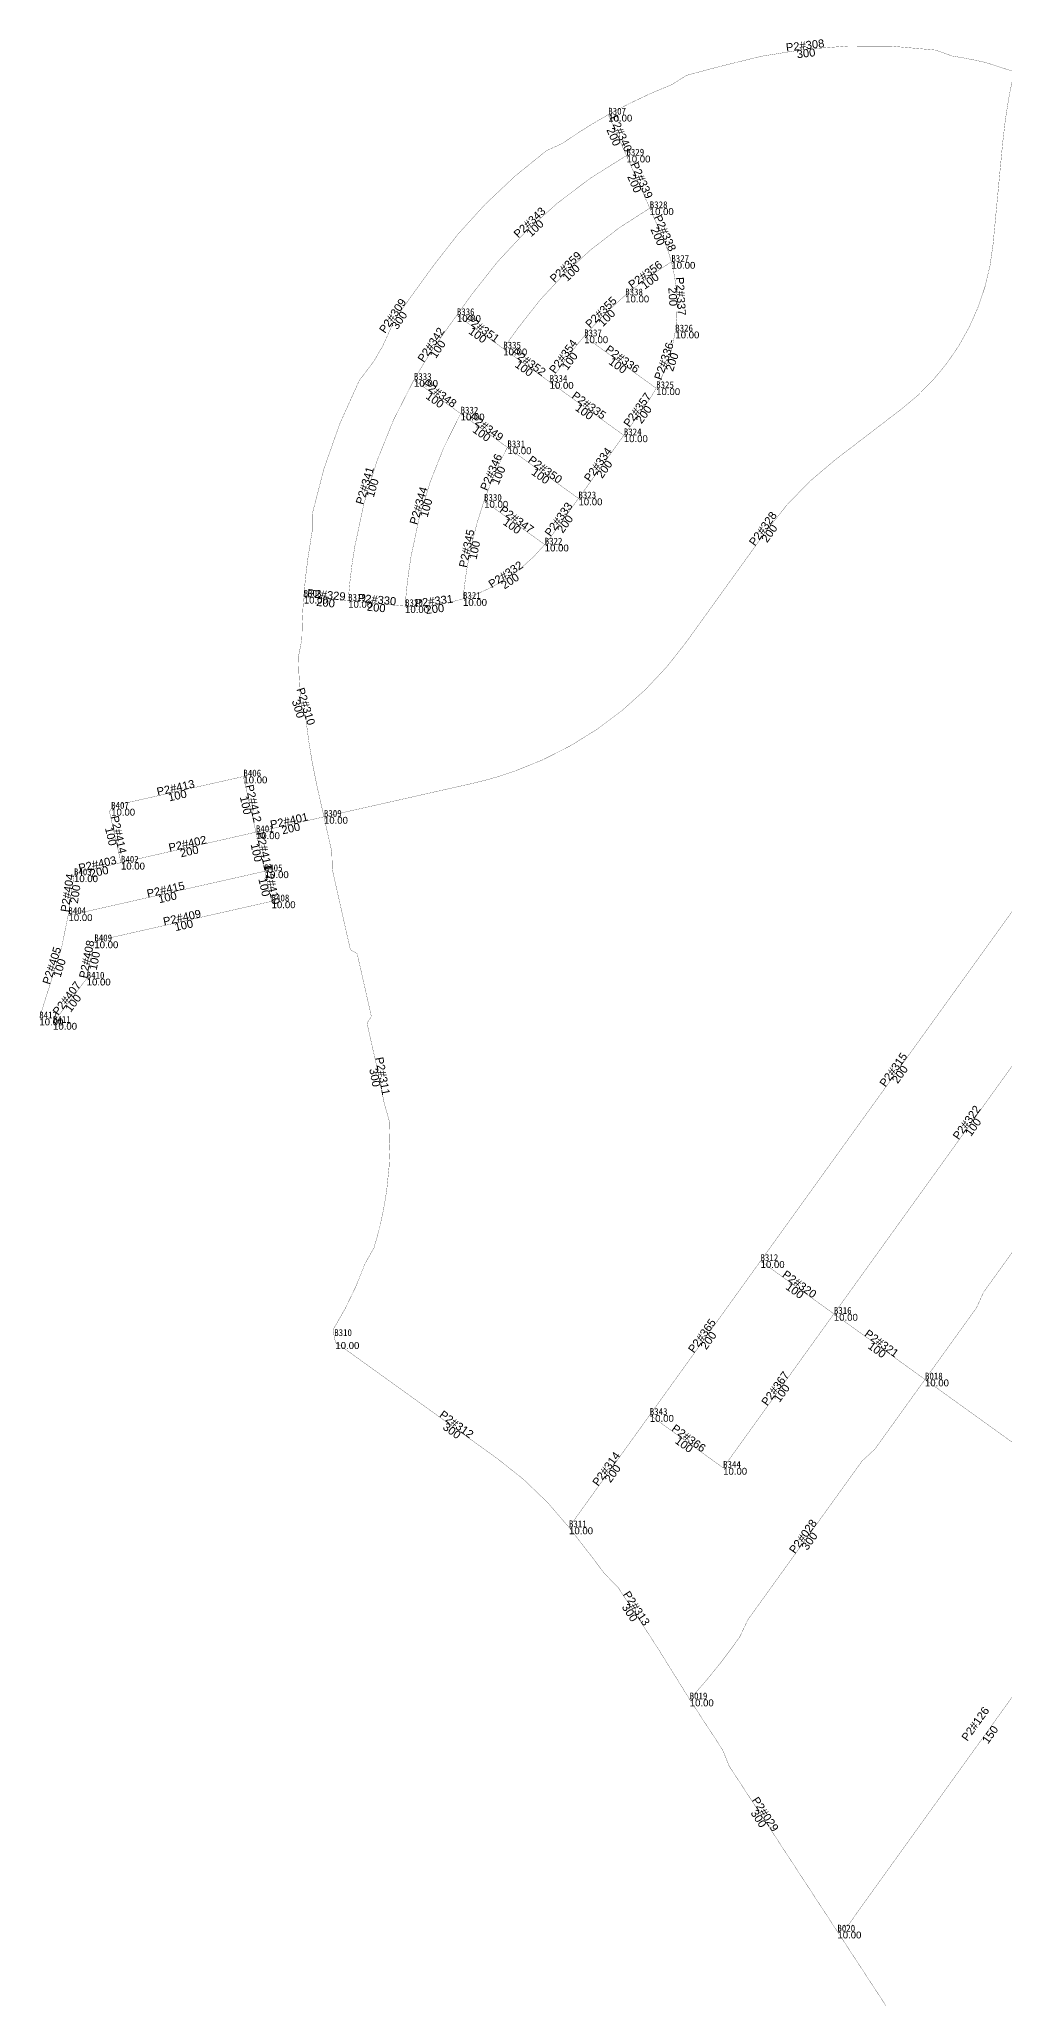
# Model space of a CAD drawing. Header units: metres. Extents: x 145475 to 149778, y 297310 to 301410.
# Drawn here: x 145475 to 146320, y 299313 to 301027 of the extents above; entities that cross this region are included whole.
import ezdxf
from ezdxf.enums import TextEntityAlignment as Align

# ---------------------------------------------------------------- set-up
doc = ezdxf.new("R2010")
doc.units = ezdxf.units.M
for name, color, linetype in [('L_diameter', 3, 'Continuous'), ('L_FH', 10, 'Continuous'), ('L_Junction', 1, 'Continuous'), ('L_pipeline', 5, 'Continuous'), ('L_pipes', 2, 'Continuous')]:
    doc.layers.add(name, color=color, linetype=linetype)
doc.styles.get("Standard").update_dxf_attribs({"font": 'arial.ttf'})
doc.styles.add('굴림체', font='GulimChe.ttf')

msp = doc.modelspace()

# ---------------------------------------------------------------- linework, layer by layer
at = {"layer": 'L_pipeline', "color": 5, "const_width": 0.2}
for points in [[(145973.2, 300961.1, -0.033194), (146029, 300987.5), (146041.7, 300995.5), (146070.1, 301003.1, -0.102878), (146259.7, 301017.6), (146273.8, 301012.5, -0.016173), (146303.3, 301006.8), (146326.3, 300999.3)], [(146328.3, 300998.7, 0.032261), (146318.3, 300936.6), (146309.9, 300847.9, -0.20876), (146229.9, 300703.7), (146171.7, 300659.1, 0.073659), (146111.7, 300597.3), (146041.3, 300499.5, -0.152963), (145890.6, 300386.5, -0.029498), (145854.9, 300376.2), (145724.4, 300346.8)], [(145973.2, 300961.1, 0.025628), (145932.8, 300935.8), (145919.1, 300929.6, 0.076327), (145819.5, 300828.1), (145795.1, 300794.3, 0.008075), (145786.1, 300781.3), (145775.8, 300758.6, 0.004682), (145768, 300745.2), (145755.4, 300728.7, 0.064036), (145714, 300611.1), (145714, 300596.1, 0.003524), (145712.9, 300589.4), (145712.9, 300589.3, 0.022243), (145706.7, 300539.4)], [(145989.1, 300925.3, 0.108014), (145853.6, 300803.6), (145840.7, 300785.7)], [(146009.5, 300879.3, 0.10466), (145894.2, 300774.4), (145881.3, 300756.5)], [(146028.4, 300832.3, 0.038459), (146020.7, 300853.9), (146009.5, 300879.3)], [(146028.4, 300832.3, 0.038294), (145988, 300803, 0.02158)], [(146031.8, 300771.4, 0.10353), (146028.4, 300832.3, 0.10353)], [(145988, 300803, 0.038861), (145952.1, 300767.2, 0.025778)], [(145840.7, 300785.7), (145829.2, 300769.7, 0.027117), (145803.1, 300729, 0.024722)], [(145952.1, 300767.2, 0.021469), (145934.7, 300745.2), (145921.9, 300727.3)], [(146015.1, 300721.8, 0.088449), (146031.8, 300771.4, 0.088449)], [(145803.1, 300729, 0.087449), (145751.3, 300582.9), (145751.3, 300582.9, 0.022547), (145745.6, 300535.8, 0.01535)], [(145986.8, 300680.6), (146005.4, 300706.5, 0.030418), (146015.1, 300721.8, 0.030418)], [(145844, 300699.6, 0.083989), (145800.6, 300574.6), (145800.6, 300574.6, 0.022935), (145795.4, 300531.2, 0.015195)], [(145884.9, 300670.1, 0.036966), (145864.5, 300623.2, 0.024648)], [(145864.5, 300623.2, 0.042433), (145849.9, 300566.3), (145849.9, 300566.3, 0.017066), (145846.1, 300537.5, 0.006861)], [(145917.6, 300585, 0.016925), (145923.8, 300593), (145947.1, 300625.4)], [(145846.1, 300537.5, 0.147195), (145917.6, 300585, 0.147195)], [(145706.7, 300539.4, 0.016486), (145705.1, 300502.2), (145702.1, 300487, 0.018164), (145704.2, 300445.7), (145708.7, 300431.4, 0.024965), (145717.9, 300375.7), (145724.4, 300346.8)], [(145745.6, 300535.8), (145788.8, 300531.7, 0.010987), (145795.4, 300531.2, 0.010987)], [(145795.4, 300531.2, 0.08639), (145846.1, 300537.5, 0.08639)], [(145723, 300353.1), (145731.3, 300316.1), (145731.7, 300300.8), (145747.5, 300230.7), (145753.5, 300227), (145765.9, 300172.2), (145762.1, 300166.2), (145770, 300131.2, -0.009926), (145772.5, 300119), (145777, 300097), (145781.7, 300080.1, -0.046258), (145779.5, 300021.8, -0.016074), (145776.2, 300001.7, -0.02608), (145768.2, 299969.8), (145760.4, 299956, -0.051635), (145732.3, 299897.9), (145734.4, 299887.3)], [(145475.3, 300170.4, 0.004238), (145475.6, 300171.3), (145479.5, 300183.6), (145483.9, 300197.5), (145494.8, 300232.2), (145500.8, 300261.7)], [(145733.4, 299892.6), (145734.4, 299887.3), (145876.1, 299785.4, -0.070113), (145938.8, 299725.3)], [(146044.4, 299574.7, 0.029441), (146082.9, 299622), (146088.3, 299629.5), (146095.2, 299644.2), (146195.3, 299783.3), (146206.5, 299793.7), (146250.3, 299854.6)], [(146044.4, 299574.7), (146016, 299620.4), (145982, 299672.4), (145969.6, 299685.1, 0.009397), (145958, 299700.5, -0.000078), (145938.8, 299725.3)]]:
    msp.add_lwpolyline(points, format="xyb", dxfattribs=at)
for points in [[(145989.1, 300925.3), (145973.2, 300961.1)], [(146009.5, 300879.3), (145989.1, 300925.3)], [(145881.3, 300756.5), (145840.7, 300785.7)], [(146015.1, 300721.8), (145952.1, 300767.2)], [(145921.9, 300727.3), (145881.3, 300756.5)], [(145844, 300699.6), (145803.1, 300729)], [(145986.8, 300680.6), (145921.9, 300727.3)], [(145884.9, 300670.1), (145844, 300699.6)], [(145947.1, 300625.4), (145956.9, 300639), (145956.9, 300639), (145986.8, 300680.6)], [(145947.1, 300625.4), (145884.9, 300670.1)], [(145917.6, 300585), (145864.5, 300623.2)], [(145706.7, 300539.4), (145745.6, 300535.8)], [(145653.9, 300382.1), (145539.8, 300356.4), (145538.2, 300353.9)], [(145653.9, 300382.1), (145664.9, 300333.4)], [(145538.2, 300353.9), (145536.7, 300351.5), (145546.8, 300306.7)], [(145724.4, 300346.8), (145664.9, 300333.4)], [(145664.9, 300333.4), (145546.8, 300306.7)], [(145672.6, 300299.2), (145664.9, 300333.4)], [(145546.8, 300306.7), (145509.3, 300298.2), (145507.5, 300297)], [(145500.8, 300261.7), (145504, 300261.2), (145672.6, 300299.2)], [(145507.5, 300297), (145505.7, 300295.7), (145502.6, 300274.7), (145500.8, 300261.7)], [(145678.6, 300272.9), (145672.6, 300299.2)], [(146344.5, 300288.9), (146106.4, 299958.2)], [(145678.6, 300272.9), (145523.5, 300237.9)], [(145516.8, 300205.3), (145523.5, 300237.9)], [(145487.4, 300166.6), (145516.8, 300205.3)], [(146106.4, 299958.2), (146009.5, 299823.5)], [(146106.4, 299958.2), (146170.6, 299912)], [(146073.7, 299777.3), (146170.6, 299912)], [(146250.3, 299854.6), (146209.9, 299883.8), (146170.6, 299912)], [(146009.5, 299823.5), (145938.8, 299725.3)], [(146009.5, 299823.5), (146073.7, 299777.3)], [(146044.4, 299574.7), (146073.3, 299530.5), (146079, 299516.3), (146116, 299459.8), (146173.7, 299371.6)]]:
    msp.add_lwpolyline(points, dxfattribs=at)
at = {"layer": 'L_pipeline', "const_width": 0.2}
for points in [[(146170.6, 299912), (146408.6, 300242.8)], [(146250.3, 299854.6), (146295.3, 299917.2), (146301.7, 299931.1), (146395.8, 300062), (146410, 300076.5), (146419, 300089), (146431.2, 300111.1), (146477.4, 300175.3), (146488.3, 300185.5)], [(146250.3, 299854.6), (146432.3, 299723.7)]]:
    msp.add_lwpolyline(points, dxfattribs=at)
for points in [[(146432.3, 299723.7), (146191, 299388.3, 0.006219), (146188.2, 299384.2), (146184.2, 299378.5), (146173.7, 299371.6)], [(146282.1, 299210.6, -0.027089), (146254.1, 299248.7), (146173.7, 299371.6)]]:
    msp.add_lwpolyline(points, format="xyb", dxfattribs=at)

# ---------------------------------------------------------------- texts
at = {"layer": 'L_diameter'}
for s, rotation, p in [('300', 6.6387, (146145.8, 301018.3)), ('200', 293.9021, (145981.1, 300943.2)), ('200', 293.9021, (145999.3, 300902.3)), ('100', 43.4096, (145906.7, 300864.3)), ('200', 293.9021, (146019.7, 300856.1)), ('100', 43.9858, (145938.3, 300825.4)), ('100', 36.054, (146007.6, 300818.4)), ('200', 273.2706, (146033.2, 300802)), ('300', 55.8473, (145787.4, 300783.2)), ('100', 44.8909, (145969.3, 300785.8)), ('100', 324.2615, (145861, 300771.1)), ('100', 56.1057, (145821, 300757.9)), ('100', 53.732, (145936.5, 300747.6)), ('200', 71.3398, (146025.7, 300745.9)), ('100', 324.2615, (145901.6, 300741.9)), ('100', 324.2615, (145983.6, 300744.5)), ('100', 324.2615, (145823.6, 300714.3)), ('100', 324.2615, (145954.3, 300704)), ('200', 54.2615, (146001.4, 300700.9)), ('100', 324.2615, (145864.5, 300684.9)), ('100', 66.5124, (145873.9, 300647)), ('100', 324.2615, (145916, 300647.8)), ('200', 54.2615, (145966.9, 300653)), ('100', 73.5179, (145763.5, 300635.6)), ('100', 74.0235, (145810.5, 300618.1)), ('100', 324.2615, (145891.1, 300604.1)), ('200', 54.2615, (145932.5, 300605.1)), ('200', 54.2615, (146111.3, 300596.9)), ('100', 78.015, (145852.7, 300580.9)), ('200', 33.6358, (145885.3, 300556)), ('200', 354.6208, (145726.2, 300537.6)), ('200', 354.6208, (145770.5, 300533.4)), ('200', 7.0137, (145821, 300532.2)), ('300', 287.3146, (145705.3, 300442.4)), ('100', 12.716, (145595.4, 300368.9)), ('100', 282.716, (145659.4, 300357.7)), ('100', 282.716, (145541.4, 300330.5)), ('200', 12.716, (145694.7, 300340.1)), ('200', 12.716, (145605.8, 300320)), ('100', 282.716, (145668.8, 300316.3)), ('200', 12.716, (145527, 300302.2)), ('200', 81.4823, (145503.3, 300279.8)), ('100', 282.716, (145675.6, 300286.1)), ('100', 12.716, (145586.7, 300279.8)), ('100', 12.716, (145601, 300255.4)), ('100', 72.5808, (145489.6, 300215.7)), ('100', 78.3883, (145520.2, 300221.6)), ('100', 52.7612, (145502.1, 300186)), ('300', 280.5022, (145772.4, 300119.4)), ('200', 54.2615, (146225.5, 300123.6)), ('100', 54.2615, (146289.6, 300077.4)), ('100', 324.2615, (146138.5, 299935.1)), ('200', 54.2615, (146058, 299890.8)), ('100', 324.2615, (146210.4, 299883.3)), ('100', 54.2615, (146122.1, 299844.7)), ('300', 324.2615, (145838.4, 299812.5)), ('100', 324.2615, (146041.6, 299800.4)), ('200', 54.2615, (145974.2, 299774.4)), ('300', 54.2615, (146146.4, 299715.3)), ('300', 303.1866, (145995, 299652.5)), ('150', 54.2615, (146304.5, 299546)), ('300', 303.1866, (146107.7, 299472.4))]:
    msp.add_text(s, height=7, rotation=rotation, dxfattribs=at).set_placement(p, align=Align.TOP_CENTER)
at = {"layer": 'L_FH', "color": 4}
for p in [(145973.2, 300961.1), (145989.1, 300925.3), (146009.5, 300879.3), (146028.4, 300832.3), (145988, 300802.9), (145840.8, 300785.7), (145952.1, 300767.2), (146031.9, 300771.4), (145881.3, 300756.5), (145803.2, 300729), (145921.9, 300727.3), (146015.1, 300721.8), (145844, 300699.6), (145986.8, 300680.6), (145885, 300670.1), (145864.6, 300623.2), (145947.1, 300625.4), (145917.6, 300585), (145706.8, 300539.4), (145745.6, 300535.8), (145795.4, 300531.2), (145846.1, 300537.4), (145653.9, 300382.1), (145538.2, 300353.9), (145724.4, 300346.8), (145664.9, 300333.3), (145546.8, 300306.7), (145505.7, 300295.7), (145672.6, 300299.2), (145678.6, 300272.9), (145500.9, 300261.7), (145523.5, 300237.9), (145516.8, 300205.3), (145475.4, 300170.4), (145487.4, 300166.6), (146106.5, 299958.2), (146170.6, 299912), (145734.4, 299887.3), (146250.3, 299854.6), (146009.6, 299823.5), (146073.7, 299777.3), (145938.9, 299725.2), (146044.5, 299574.7), (146173.7, 299371.6)]:
    msp.add_text('10.00', height=6, dxfattribs=at).set_placement(p, align=Align.TOP_LEFT)
at = {"layer": 'L_Junction', "color": 1, "style": '굴림체'}
for s, p in [('B307', (145973.2, 300961.1)), ('B329', (145989.1, 300925.3)), ('B328', (146009.5, 300879.3)), ('B327', (146028.4, 300832.3)), ('B338', (145988, 300803)), ('B336', (145840.7, 300785.7)), ('B337', (145952.1, 300767.2)), ('B326', (146031.8, 300771.4)), ('B335', (145881.3, 300756.5)), ('B333', (145803.1, 300729)), ('B334', (145921.9, 300727.3)), ('B325', (146015.1, 300721.8)), ('B332', (145844, 300699.6)), ('B324', (145986.8, 300680.6)), ('B331', (145884.9, 300670.1)), ('B330', (145864.5, 300623.2)), ('B323', (145947.1, 300625.4)), ('B322', (145917.6, 300585)), ('B308', (145706.7, 300539.4)), ('B321', (145846.1, 300537.5)), ('B319', (145745.6, 300535.8)), ('B320', (145795.4, 300531.2)), ('B406', (145653.9, 300382.1)), ('B407', (145538.2, 300353.9)), ('B401', (145664.9, 300333.4)), ('B309', (145724.4, 300346.8)), ('B402', (145546.8, 300306.7)), ('B405', (145672.6, 300299.2)), ('B403', (145505.7, 300295.7)), ('B408', (145678.6, 300272.9)), ('B404', (145500.8, 300261.7)), ('B409', (145523.5, 300237.9)), ('B410', (145516.8, 300205.3)), ('B412', (145475.3, 300170.4)), ('B411', (145487.4, 300166.6)), ('B312', (146106.4, 299958.2)), ('B316', (146170.6, 299912)), ('B310', (145733.4, 299892.6)), ('B018', (146250.3, 299854.6)), ('B343', (146009.5, 299823.5)), ('B344', (146073.7, 299777.3)), ('B311', (145938.8, 299725.3)), ('B019', (146044.4, 299574.7)), ('B020', (146173.7, 299371.6))]:
    msp.add_text(s, height=6, dxfattribs=at).set_placement(p)
at = {"layer": 'L_pipes'}
for s, rotation, p in [('P2#308', 6.6387, (146145.8, 301018.3)), ('P2#340', 293.9021, (145981.1, 300943.2)), ('P2#339', 293.9021, (145999.3, 300902.3)), ('P2#343', 43.4096, (145906.7, 300864.3)), ('P2#338', 293.9021, (146019.7, 300856.1)), ('P2#359', 43.9858, (145938.3, 300825.4)), ('P2#356', 36.054, (146007.6, 300818.4)), ('P2#337', 273.2706, (146033.2, 300802)), ('P2#309', 55.8473, (145787.4, 300783.2)), ('P2#355', 44.8909, (145969.3, 300785.8)), ('P2#351', 324.2615, (145861, 300771.1)), ('P2#342', 56.1057, (145821, 300757.9)), ('P2#352', 324.2615, (145901.6, 300741.9)), ('P2#354', 53.732, (145936.5, 300747.6)), ('P2#336', 324.2615, (145983.6, 300744.5)), ('P2#336-', 71.3398, (146025.7, 300745.9)), ('P2#348', 324.2615, (145823.6, 300714.3)), ('P2#335', 324.2615, (145954.3, 300704)), ('P2#357', 54.2615, (146001.4, 300700.9)), ('P2#349', 324.2615, (145864.5, 300684.9)), ('P2#346', 66.5124, (145873.9, 300647)), ('P2#350', 324.2615, (145916, 300647.8)), ('P2#334', 54.2615, (145966.9, 300653)), ('P2#341', 73.5179, (145763.5, 300635.6)), ('P2#344', 74.0235, (145810.5, 300618.1)), ('P2#347', 324.2615, (145891.1, 300604.1)), ('P2#333', 54.2615, (145932.5, 300605.1)), ('P2#328', 54.2615, (146111.3, 300596.9)), ('P2#345', 78.015, (145852.7, 300580.9)), ('P2#332', 33.6358, (145885.3, 300556)), ('P2#329', 354.6208, (145726.2, 300537.6)), ('P2#330', 354.6208, (145770.5, 300533.4)), ('P2#331', 7.0137, (145821, 300532.2)), ('P2#310', 287.3146, (145705.3, 300442.4)), ('P2#413', 12.716, (145595.4, 300368.9)), ('P2#412', 282.716, (145659.4, 300357.7)), ('P2#414', 282.716, (145541.4, 300330.5)), ('P2#401', 12.716, (145694.7, 300340.1)), ('P2#402', 12.716, (145605.8, 300320)), ('P2#411', 282.716, (145668.8, 300316.3)), ('P2#403', 12.716, (145527, 300302.2)), ('P2#410', 282.716, (145675.6, 300286.1)), ('P2#404', 81.4823, (145503.3, 300279.8)), ('P2#415', 12.716, (145586.7, 300279.8)), ('P2#409', 12.716, (145601, 300255.4)), ('P2#408', 78.3883, (145520.2, 300221.6)), ('P2#405', 72.5808, (145489.6, 300215.7)), ('P2#407', 52.7612, (145502.1, 300186)), ('P2#311', 280.5022, (145772.4, 300119.4)), ('P2#315', 54.2615, (146225.5, 300123.6)), ('P2#322', 54.2615, (146289.6, 300077.4)), ('P2#320', 324.2615, (146138.5, 299935.1)), ('P2#365', 54.2615, (146058, 299890.8)), ('P2#321', 324.2615, (146210.4, 299883.3)), ('P2#367', 54.2615, (146122.1, 299844.7)), ('P2#312', 324.2615, (145838.4, 299812.5)), ('P2#366', 324.2615, (146041.6, 299800.4)), ('P2#314', 54.2615, (145974.2, 299774.4)), ('P2#028', 54.2615, (146146.4, 299715.3)), ('P2#313', 303.1866, (145995, 299652.5)), ('P2#126', 54.2615, (146297.2, 299551.3)), ('P2#029', 303.1866, (146107.7, 299472.4))]:
    msp.add_text(s, height=7, rotation=rotation, dxfattribs=at).set_placement(p, align=Align.CENTER)

doc.saveas('drawing.dxf')
